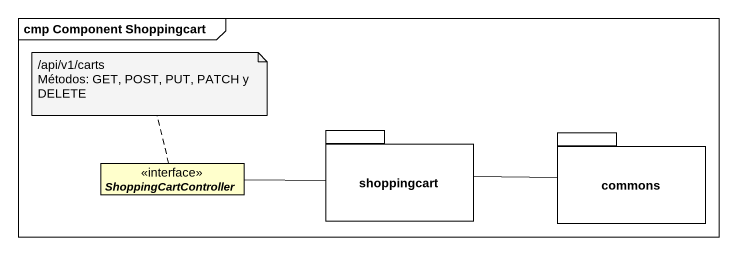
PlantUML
@startuml
mainframe cmp Component Shoppingcart
hide circle
hide empty members
interface ShoppingCartController
package shoppingcart {
}
package commons {
}
ShoppingCartController -right- shoppingcart
shoppingcart -right- commons
note top of ShoppingCartController
  /api/v1/carts
  Métodos: GET, POST, PUT, PATCH y DELETE
end note
@enduml
